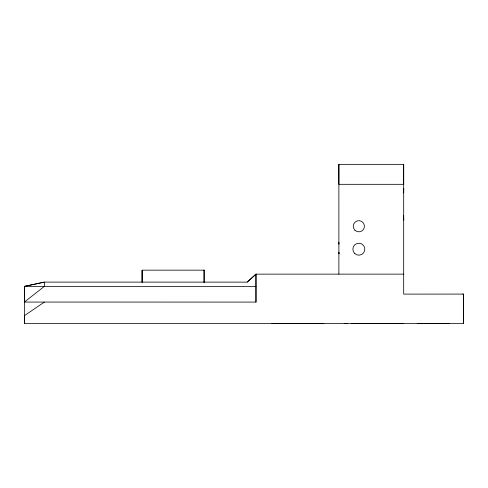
<?xml version="1.0" encoding="UTF-8"?>
<svg xmlns="http://www.w3.org/2000/svg" width="488" height="488" viewBox="0 0 488 488"><rect width="100%" height="100%" fill="white"/><g stroke="black" fill="none" stroke-linecap="round" stroke-linejoin="round"><path stroke-width="0.73" d="M403.686 164.352L403.68 184.318L338.879 184.318L338.873 164.352L403.686 164.352L403.692 294.111L463.594 294.093L463.6 323.617L24.412 323.629L24.4 286.358L44.365 282.107L247.184 282.125L255.962 274.14L403.704 274.14M24.406 302.054L44.371 286.371L44.377 282.119L24.412 286.371L24.412 302.066L255.986 302.084L255.956 274.164M338.885 253.778L338.885 253.028M338.892 243.353L338.885 242.603L338.892 244.244M338.892 253.034L338.885 253.589M403.692 218.106L403.692 220.24L403.686 215.568M403.686 190.442L403.686 188.301L403.686 192.98M255.974 302.084L255.986 274.152L247.184 282.125M24.418 315.638L44.377 302.072M204.094 270.157L142.185 270.163L142.179 282.137L142.185 270.151L142.197 282.131M24.4 286.358L255.986 286.389M462.722 294.099L463.588 294.099L463.582 323.617M271.956 323.648L323.855 323.642M344.211 323.629L347.206 323.629M351.75 323.629L403.704 323.629M417.679 323.623L449.619 323.617M338.873 164.352L338.885 274.152M338.885 252.144L338.892 253.595M24.406 315.626L24.412 323.629M204.088 282.308L204.082 270.114L204.088 282.308M354.837 253.638A5.99 5.99 0 0 0 364.707 250.448A5.99 5.99 0 0 0 357.015 243.494A5.99 5.99 0 0 0 354.837 253.638M354.898 230.196A5.588 5.588 0 0 0 364.249 227.689A5.588 5.588 0 0 0 357.399 220.844A5.588 5.588 0 0 0 354.898 230.196"/></g></svg>
